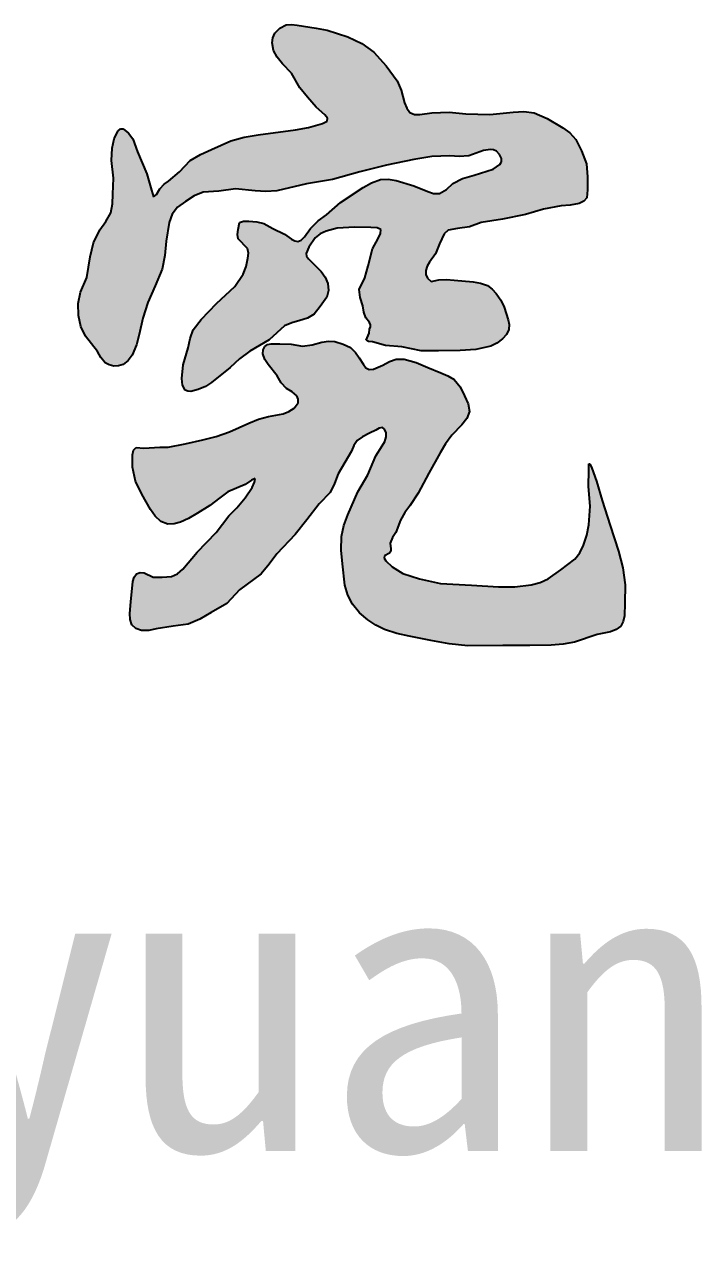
# Model space of a CAD drawing. Extents: x 8254 to 366479, y -216343 to -120021.
# Drawn here: x 168735 to 169215, y -148957 to -148090 of the extents above; entities that cross this region are included whole.
import ezdxf

# ---------------------------------------------------------------- set-up
doc = ezdxf.new("R2010")
doc.units = 0
doc.header["$LTSCALE"] = 500
doc.header["$MEASUREMENT"] = 0
doc.layers.get('0').update_dxf_attribs({"linetype": 'CONTINUOUS'})
doc.styles.add('宋体', font='SimSun.ttf', dxfattribs={"width": 0.8})

msp = doc.modelspace()

# ---------------------------------------------------------------- hatches: boundary and pattern name
h = msp.add_hatch(color=7)
h.paths.add_polyline_path([(168999.125, -148129.797), (168991.384, -148119.212), (168982.625, -148109.441), (168974.069, -148103.335), (168964.292, -148098.653), (168949.625, -148093.971), (168941.681, -148092.546), (168928.236, -148090.307), (168924.311, -148089.813), (168920.496, -148090.104), (168916.014, -148092.343), (168912.348, -148096.007), (168910.944, -148099.305), (168910.514, -148102.928), (168911.533, -148108.22), (168914.18, -148112.902), (168917.847, -148117.787), (168924.366, -148124.301), (168930.283, -148134.71), (168935.618, -148141.478), (168941.775, -148148.45), (168947.905, -148153.803), (168949.8, -148156.276), (168949.573, -148158.294), (168946.29, -148159.935), (168936.351, -148162.866), (168926.999, -148164.651), (168900.525, -148168.137), (168890.689, -148169.788), (168881.234, -148172.444), (168867.484, -148178.596), (168859.608, -148181.92), (168852.503, -148186.183), (168844.909, -148194.386), (168837.112, -148200.948), (168833.982, -148203.113), (168830.955, -148206.28), (168828.413, -148210.281), (168826.44, -148212.022), (168825.003, -148207.306), (168821.72, -148195.822), (168815.152, -148180.237), (168811.664, -148170.803), (168808.731, -148166.874), (168804.892, -148163.831), (168802.878, -148163.742), (168801.065, -148165.422), (168798.428, -148171.026), (168797.159, -148177.459), (168796.521, -148186.375), (168798.114, -148198.795), (168797.478, -148210.259), (168797.283, -148216.97), (168796.202, -148223.316), (168792.658, -148229.48), (168788.235, -148235.417), (168783.835, -148244.578), (168781.543, -148254.524), (168778.993, -148269.172), (168774.532, -148279.681), (168772.962, -148287.801), (168773.257, -148296.241), (168774.848, -148303.937), (168778.038, -148310.889), (168786.641, -148321.717), (168789.077, -148325.986), (168792.06, -148329.678), (168794.886, -148331.26), (168798.194, -148332.014), (168801.621, -148331.918), (168804.807, -148330.952), (168808.476, -148328.127), (168811.181, -148324.264), (168814.26, -148317.107), (168816.28, -148309.616), (168818.926, -148298.197), (168822.335, -148287.005), (168827.666, -148275.195), (168832.471, -148263.379), (168834.403, -148253.7), (168835.431, -148243.456), (168837.474, -148230.25), (168839.73, -148224.345), (168843.367, -148219.494), (168849.104, -148215.355), (168855.157, -148211.395), (168861.533, -148208.667), (168872.687, -148208.03), (168884.479, -148206.437), (168898.501, -148207.712), (168906.178, -148208.179), (168913.797, -148207.712), (168934.83, -148202.935), (168953.315, -148199.75), (168972.754, -148194.337), (168991.733, -148189.511), (169011.03, -148185.578), (169023.779, -148183.454), (169036.492, -148182.873), (169043.214, -148183.349), (169050.109, -148182.859), (169060.462, -148179.278), (169065.324, -148178.368), (169067.564, -148178.672), (169069.635, -148179.688), (169071.846, -148181.997), (169073.14, -148184.783), (169073.117, -148187.127), (169072.014, -148189.165), (169067.36, -148192.447), (169053.818, -148196.7), (169045.495, -148198.976), (169038.731, -148202.632), (169034.161, -148206.739), (169029.162, -148209.622), (169025.08, -148209.582), (169020.876, -148208.349), (169010.996, -148204.208), (168998.568, -148200.387), (168992.947, -148199.53), (168987.414, -148199.75), (168981.041, -148202.013), (168974.985, -148205.482), (168959.051, -148215.991), (168949.114, -148224.723), (168943.301, -148229.113), (168937.723, -148234.48), (168933.389, -148240.38), (168931.174, -148242.661), (168928.776, -148243.696), (168926.547, -148243.293), (168924.169, -148242.017), (168919.216, -148238.601), (168910.93, -148234.461), (168904.555, -148230.959), (168899.645, -148229.785), (168894.039, -148229.366), (168890.163, -148229.241), (168887.347, -148230.321), (168886.39, -148235.098), (168886.01, -148238.696), (168886.39, -148241.786), (168893.083, -148248.792), (168893.761, -148251.977), (168893.401, -148255.479), (168892.031, -148261.44), (168889.896, -148266.943), (168884.16, -148275.541), (168871.093, -148287.642), (168860.258, -148299.107), (168854.522, -148306.431), (168852.414, -148312.594), (168851.016, -148319.169), (168847.51, -148331.27), (168846.555, -148340.824), (168846.966, -148345.585), (168848.785, -148349.103), (168850.64, -148349.9), (168852.958, -148349.98), (168858.028, -148348.785), (168863.16, -148346.486), (168867.588, -148343.69), (168880.654, -148333.181), (168887.444, -148326.929), (168894.676, -148321.398), (168908.379, -148313.437), (168919.216, -148303.565), (168924.473, -148301.308), (168930.187, -148299.767), (168935.714, -148298.026), (168940.413, -148295.169), (168944.713, -148289.862), (168949.265, -148283.291), (168950.483, -148278.455), (168950.024, -148273.435), (168948.055, -148268.997), (168945.219, -148265.095), (168939.655, -148259.283), (168936.21, -148255.914), (168935.013, -148254.104), (168934.597, -148252.207), (168936.62, -148247.658), (168941.172, -148241.087), (168944.671, -148238.314), (168948.759, -148236.286), (168956.599, -148234.264), (168969.244, -148233.506), (168980.625, -148233.758), (168984.949, -148233.957), (168987.707, -148235.275), (168987.455, -148238.118), (168985.683, -148241.593), (168981.637, -148248.922), (168978.601, -148261.052), (168976.325, -148269.392), (168972.279, -148277.732), (168972.992, -148283.439), (168974.808, -148289.357), (168975.523, -148293.735), (168977.084, -148297.949), (168979.554, -148301.154), (168980.388, -148302.717), (168980.373, -148304.267), (168979.602, -148305.859), (168979.451, -148308.804), (168978.601, -148310.332), (168977.337, -148313.617), (168978.939, -148314.546), (168981.637, -148314.881), (168990.994, -148317.408), (169002.628, -148318.419), (169016.284, -148321.199), (169028.424, -148321.199), (169043.851, -148320.946), (169054.962, -148320.383), (169065.601, -148317.913), (169069.959, -148315.79), (169073.946, -148312.859), (169076.802, -148309.716), (169078.499, -148306.036), (169078.621, -148302.664), (169077.993, -148299.213), (169075.211, -148290.367), (169072.673, -148285.255), (169069.394, -148280.511), (169066.526, -148277.452), (169063.188, -148275.037), (169058.353, -148273.257), (169053.152, -148272.43), (169039.706, -148271.227), (169034.207, -148270.559), (169028.667, -148271.026), (169023.449, -148272.029), (169020.639, -148269.823), (169019.655, -148267.21), (169019.635, -148264.407), (169020.487, -148261.256), (169022.044, -148258.391), (169026.459, -148252.575), (169029.259, -148245.363), (169032.48, -148238.336), (169035.491, -148235.728), (169041.913, -148234.525), (169050.543, -148233.322), (169058.772, -148230.313), (169074.025, -148227.906), (169090.282, -148224.497), (169102.896, -148220.895), (169115.584, -148218.467), (169121.92, -148218.026), (169128.326, -148216.715), (169131.537, -148215.141), (169133.741, -148212.737), (169134.219, -148207.166), (169134.219, -148197.935), (169133.423, -148188.545), (169130.078, -148179.314), (169125.883, -148171.286), (169121.69, -148166.769), (169116.697, -148163.006), (169105.709, -148156.527), (169096.343, -148152.387), (169088.964, -148151.538), (169081.392, -148152.027), (169065.001, -148153.647), (169047.889, -148153.287), (169036.168, -148152.095), (169023.773, -148152.391), (169015.288, -148153.688), (169011.459, -148153.566), (169008.292, -148152.188), (169005.989, -148149.247), (169004.422, -148145.471), (169001.977, -148136.514)])
h.paths.add_polyline_path([(169050.573, -148364.316), (169049.631, -148358.801), (169047.043, -148353.192), (169043.842, -148346.75), (169039.712, -148341.525), (169035.248, -148338.885), (169030.209, -148336.912), (169020.977, -148333.113), (169012.786, -148329.523), (169004.142, -148327.144), (168998.44, -148327.144), (168993.776, -148328.814), (168988.937, -148331.485), (168982.418, -148334.252), (168979.392, -148334.509), (168976.99, -148333.385), (168975.36, -148330.943), (168972.374, -148326.331), (168969.553, -148322.341), (168966.128, -148319.005), (168960.969, -148316.563), (168954.996, -148314.664), (168950.408, -148314.466), (168945.764, -148315.206), (168938.955, -148317.047), (168932.188, -148317.919), (168924.042, -148316.563), (168915.896, -148316.291), (168909.94, -148316.232), (168907.311, -148316.792), (168905.307, -148318.191), (168904.177, -148320.557), (168903.949, -148323.346), (168905.267, -148327.394), (168907.751, -148330.943), (168913.995, -148339.083), (168917.018, -148343.917), (168920.784, -148348.037), (168924.763, -148350.329), (168928.114, -148353.192), (168929.012, -148355.557), (168928.929, -148358.076), (168926.214, -148361.874), (168922.479, -148364.355), (168918.34, -148365.944), (168908.022, -148367.843), (168900.907, -148369.832), (168894.008, -148372.605), (168880.326, -148378.697), (168870.927, -148381.936), (168861.319, -148384.394), (168848.829, -148387.107), (168836.882, -148389.55), (168830.909, -148389.55), (168819.504, -148390.364), (168814.057, -148389.763), (168812.296, -148391.737), (168811.427, -148395.017), (168811.427, -148403.65), (168813.681, -148413.784), (168818.188, -148422.792), (168824.198, -148433.677), (168827.579, -148438.556), (168831.677, -148442.194), (168836.594, -148444.187), (168841.127, -148444.032), (168845.608, -148442.685), (168851.242, -148440.058), (168857.627, -148436.304), (168866.266, -148431.05), (168873.404, -148425.42), (168879.038, -148421.291), (168891.433, -148416.036), (168895.91, -148412.953), (168898.57, -148411.907), (168898.128, -148414.422), (168896.316, -148418.288), (168891.433, -148425.42), (168885.423, -148432.551), (168879.789, -148438.181), (168870.774, -148450.192), (168857.252, -148464.079), (168847.11, -148476.09), (168843.423, -148479.328), (168839.223, -148481.345), (168832.461, -148481.72), (168826.076, -148481.72), (168819.691, -148478.718), (168816.907, -148478.542), (168814.432, -148479.468), (168812.717, -148481.748), (168811.802, -148484.723), (168810.3, -148499.361), (168809.549, -148507.618), (168809.718, -148511.776), (168811.052, -148515.501), (168813.972, -148518.187), (168817.812, -148519.629), (168823.096, -148519.612), (168828.33, -148518.503), (168840.349, -148516.626), (168850.867, -148515.125), (168859.257, -148511.509), (168867.394, -148506.868), (168878.286, -148500.487), (168887.301, -148490.728), (168902.75, -148479.292), (168908.474, -148472.537), (168913.779, -148465.292), (168926.895, -148451.591), (168935.24, -148441.165), (168943.885, -148429.847), (168951.635, -148421.804), (168954.706, -148415.278), (168957.299, -148408.4), (168966.9, -148392.484), (168968.596, -148388.411), (168970.853, -148384.849), (168974.673, -148382.217), (168979.679, -148379.716), (168984.157, -148377.477), (168986.504, -148375.992), (168988.768, -148375.635), (168990.217, -148376.819), (168991.353, -148379.401), (168991.403, -148382.217), (168990.369, -148385.572), (168988.637, -148388.667), (168984.157, -148395.775), (168978.413, -148409.237), (168971.408, -148421.329), (168964.19, -148437.664), (168961.502, -148445.227), (168959.731, -148452.939), (168959.539, -148462.533), (168960.368, -148472.244), (168962.066, -148487.519), (168964.222, -148494.448), (168967.586, -148500.884), (168972.498, -148506.965), (168978.413, -148512.128), (168984.154, -148515.917), (168990.303, -148518.917), (168998.878, -148521.636), (169007.712, -148523.584), (169023.21, -148526.766), (169036.215, -148529.036), (169049.323, -148530.372), (169074.162, -148530.16), (169093.27, -148530.16), (169108.343, -148529.948), (169116.866, -148529.344), (169125.116, -148527.826), (169141.039, -148522.523), (169150.477, -148520.456), (169154.641, -148518.96), (169157.81, -148516.583), (169159.579, -148513.309), (169160.427, -148509.255), (169160.782, -148500.247), (169160.995, -148487.094), (169159.269, -148475.175), (169156.112, -148463.334), (169150.379, -148445.089), (169144.648, -148427.481), (169140.614, -148413.691), (169137.308, -148404.445), (169135.89, -148401.508), (169135.094, -148401.387), (169135.094, -148405.842), (169134.881, -148417.51), (169136.155, -148431.512), (169135.094, -148444.665), (169133.689, -148451.967), (169131.485, -148459.091), (169128.878, -148464.417), (169125.328, -148469.062), (169115.35, -148476.487), (169106.433, -148482.851), (169100.587, -148485.443), (169094.331, -148487.094), (169082.793, -148488.519), (169071.199, -148488.539), (169051.991, -148487.34), (169029.901, -148486.14), (169015.015, -148483.021), (169003.251, -148479.183), (168995.568, -148474.384), (168991.101, -148470.241), (168989.924, -148468.252), (168990.286, -148466.707), (168993.888, -148464.788), (168994.634, -148463.375), (168994.681, -148461.563), (168994.367, -148457.59), (168995.833, -148453.686), (168998.209, -148450.152), (169001.57, -148441.275), (169004.563, -148436.006), (169008.215, -148431.062), (169014.189, -148422.109), (169021.791, -148407.999), (169029.666, -148393.619), (169033.603, -148387.128), (169038.083, -148381.138), (169045.143, -148373.812), (169048.695, -148369.284)])

# ---------------------------------------------------------------- linework, layer by layer
at = {"color": 7}
for p, q in [((168910.944, -148099.305), (168912.348, -148096.007)), ((168912.348, -148096.007), (168916.014, -148092.343)), ((168916.014, -148092.343), (168920.496, -148090.104)), ((168920.496, -148090.104), (168924.311, -148089.813)), ((168924.311, -148089.813), (168928.236, -148090.307)), ((168928.236, -148090.307), (168941.681, -148092.546)), ((168941.681, -148092.546), (168949.625, -148093.971)), ((168949.625, -148093.971), (168964.292, -148098.653)), ((168910.514, -148102.928), (168910.944, -148099.305)), ((168911.533, -148108.22), (168910.514, -148102.928)), ((168964.292, -148098.653), (168974.069, -148103.335)), ((168974.069, -148103.335), (168982.625, -148109.441)), ((168914.18, -148112.902), (168911.533, -148108.22)), ((168917.847, -148117.787), (168914.18, -148112.902)), ((168982.625, -148109.441), (168991.384, -148119.212)), ((168924.366, -148124.301), (168917.847, -148117.787)), ((168991.384, -148119.212), (168999.125, -148129.797)), ((168930.283, -148134.71), (168924.366, -148124.301)), ((168999.125, -148129.797), (169001.977, -148136.514)), ((168935.618, -148141.478), (168930.283, -148134.71)), ((169001.977, -148136.514), (169004.422, -148145.471)), ((168941.775, -148148.45), (168935.618, -148141.478)), ((168947.905, -148153.803), (168941.775, -148148.45)), ((169004.422, -148145.471), (169005.989, -148149.247)), ((169005.989, -148149.247), (169008.292, -148152.188)), ((168946.29, -148159.935), (168949.573, -148158.294)), ((168949.8, -148156.276), (168947.905, -148153.803)), ((168949.573, -148158.294), (168949.8, -148156.276)), ((169008.292, -148152.188), (169011.459, -148153.566)), ((169011.459, -148153.566), (169015.288, -148153.688)), ((169015.288, -148153.688), (169023.773, -148152.391)), ((169023.773, -148152.391), (169036.168, -148152.095)), ((169036.168, -148152.095), (169047.889, -148153.287)), ((169047.889, -148153.287), (169065.001, -148153.647)), ((169065.001, -148153.647), (169081.392, -148152.027)), ((169081.392, -148152.027), (169088.964, -148151.538)), ((169088.964, -148151.538), (169096.343, -148152.387)), ((169096.343, -148152.387), (169105.709, -148156.527)), ((169105.709, -148156.527), (169116.697, -148163.006)), ((168798.428, -148171.026), (168801.065, -148165.422)), ((168801.065, -148165.422), (168802.878, -148163.742)), ((168802.878, -148163.742), (168804.892, -148163.831)), ((168804.892, -148163.831), (168808.731, -148166.874)), ((168808.731, -148166.874), (168811.664, -148170.803)), ((168900.525, -148168.137), (168926.999, -148164.651)), ((168926.999, -148164.651), (168936.351, -148162.866)), ((168936.351, -148162.866), (168946.29, -148159.935)), ((169116.697, -148163.006), (169121.69, -148166.769)), ((169121.69, -148166.769), (169125.883, -148171.286)), ((168797.159, -148177.459), (168798.428, -148171.026)), ((168811.664, -148170.803), (168815.152, -148180.237)), ((168867.484, -148178.596), (168881.234, -148172.444)), ((168881.234, -148172.444), (168890.689, -148169.788)), ((168890.689, -148169.788), (168900.525, -148168.137)), ((169125.883, -148171.286), (169130.078, -148179.314)), ((168796.521, -148186.375), (168797.159, -148177.459)), ((168815.152, -148180.237), (168821.72, -148195.822)), ((168852.503, -148186.183), (168859.608, -148181.92)), ((168859.608, -148181.92), (168867.484, -148178.596)), ((169023.779, -148183.454), (169011.03, -148185.578)), ((169036.492, -148182.873), (169023.779, -148183.454)), ((169043.214, -148183.349), (169036.492, -148182.873)), ((169050.109, -148182.859), (169043.214, -148183.349)), ((169060.462, -148179.278), (169050.109, -148182.859)), ((169065.324, -148178.368), (169060.462, -148179.278)), ((169067.564, -148178.672), (169065.324, -148178.368)), ((169069.635, -148179.688), (169067.564, -148178.672)), ((169071.846, -148181.997), (169069.635, -148179.688)), ((169073.14, -148184.783), (169071.846, -148181.997)), ((169130.078, -148179.314), (169133.423, -148188.545)), ((168798.114, -148198.795), (168796.521, -148186.375)), ((168844.909, -148194.386), (168852.503, -148186.183)), ((168991.733, -148189.511), (168972.754, -148194.337)), ((169011.03, -148185.578), (168991.733, -148189.511)), ((169053.818, -148196.7), (169067.36, -148192.447)), ((169067.36, -148192.447), (169072.014, -148189.165)), ((169072.014, -148189.165), (169073.117, -148187.127)), ((169073.117, -148187.127), (169073.14, -148184.783)), ((169133.423, -148188.545), (169134.219, -148197.935)), ((168797.478, -148210.259), (168798.114, -148198.795)), ((168821.72, -148195.822), (168825.003, -148207.306)), ((168833.982, -148203.113), (168837.112, -148200.948)), ((168837.112, -148200.948), (168844.909, -148194.386)), ((168953.315, -148199.75), (168934.83, -148202.935)), ((168972.754, -148194.337), (168953.315, -148199.75)), ((168981.041, -148202.013), (168987.414, -148199.75)), ((168987.414, -148199.75), (168992.947, -148199.53)), ((168992.947, -148199.53), (168998.568, -148200.387)), ((168998.568, -148200.387), (169010.996, -148204.208)), ((169038.731, -148202.632), (169045.495, -148198.976)), ((169045.495, -148198.976), (169053.818, -148196.7)), ((169134.219, -148197.935), (169134.219, -148207.166)), ((168797.283, -148216.97), (168797.478, -148210.259)), ((168825.003, -148207.306), (168826.44, -148212.022)), ((168826.44, -148212.022), (168828.413, -148210.281)), ((168828.413, -148210.281), (168830.955, -148206.28)), ((168830.955, -148206.28), (168833.982, -148203.113)), ((168861.533, -148208.667), (168855.157, -148211.395)), ((168872.687, -148208.03), (168861.533, -148208.667)), ((168884.479, -148206.437), (168872.687, -148208.03)), ((168898.501, -148207.712), (168884.479, -148206.437)), ((168906.178, -148208.179), (168898.501, -148207.712)), ((168913.797, -148207.712), (168906.178, -148208.179)), ((168934.83, -148202.935), (168913.797, -148207.712)), ((168959.051, -148215.991), (168974.985, -148205.482)), ((168974.985, -148205.482), (168981.041, -148202.013)), ((169010.996, -148204.208), (169020.876, -148208.349)), ((169020.876, -148208.349), (169025.08, -148209.582)), ((169025.08, -148209.582), (169029.162, -148209.622)), ((169029.162, -148209.622), (169034.161, -148206.739)), ((169034.161, -148206.739), (169038.731, -148202.632)), ((169134.219, -148207.166), (169133.741, -148212.737)), ((168796.202, -148223.316), (168797.283, -148216.97)), ((168849.104, -148215.355), (168843.367, -148219.494)), ((168855.157, -148211.395), (168849.104, -148215.355)), ((168949.114, -148224.723), (168959.051, -148215.991)), ((169115.584, -148218.467), (169102.896, -148220.895)), ((169121.92, -148218.026), (169115.584, -148218.467)), ((169128.326, -148216.715), (169121.92, -148218.026)), ((169131.537, -148215.141), (169128.326, -148216.715)), ((169133.741, -148212.737), (169131.537, -148215.141)), ((168792.658, -148229.48), (168796.202, -148223.316)), ((168839.73, -148224.345), (168837.474, -148230.25)), ((168843.367, -148219.494), (168839.73, -148224.345)), ((168943.301, -148229.113), (168949.114, -148224.723)), ((169074.025, -148227.906), (169058.772, -148230.313)), ((169090.282, -148224.497), (169074.025, -148227.906)), ((169102.896, -148220.895), (169090.282, -148224.497)), ((168783.835, -148244.578), (168788.235, -148235.417)), ((168788.235, -148235.417), (168792.658, -148229.48)), ((168837.474, -148230.25), (168835.431, -148243.456)), ((168886.01, -148238.696), (168886.39, -148235.098)), ((168886.39, -148235.098), (168887.347, -148230.321)), ((168887.347, -148230.321), (168890.163, -148229.241)), ((168890.163, -148229.241), (168894.039, -148229.366)), ((168894.039, -148229.366), (168899.645, -148229.785)), ((168899.645, -148229.785), (168904.555, -148230.959)), ((168904.555, -148230.959), (168910.93, -148234.461)), ((168910.93, -148234.461), (168919.216, -148238.601)), ((168933.389, -148240.38), (168937.723, -148234.48)), ((168937.723, -148234.48), (168943.301, -148229.113)), ((168948.759, -148236.286), (168944.671, -148238.314)), ((168956.599, -148234.264), (168948.759, -148236.286)), ((168969.244, -148233.506), (168956.599, -148234.264)), ((168980.625, -148233.758), (168969.244, -148233.506)), ((168984.949, -148233.957), (168980.625, -148233.758)), ((168987.707, -148235.275), (168984.949, -148233.957)), ((168987.455, -148238.118), (168987.707, -148235.275)), ((169035.491, -148235.728), (169032.48, -148238.336)), ((169041.913, -148234.525), (169035.491, -148235.728)), ((169050.543, -148233.322), (169041.913, -148234.525)), ((169058.772, -148230.313), (169050.543, -148233.322)), ((168781.543, -148254.524), (168783.835, -148244.578)), ((168835.431, -148243.456), (168834.403, -148253.7)), ((168886.39, -148241.786), (168886.01, -148238.696)), ((168893.083, -148248.792), (168886.39, -148241.786)), ((168919.216, -148238.601), (168924.169, -148242.017)), ((168924.169, -148242.017), (168926.547, -148243.293)), ((168926.547, -148243.293), (168928.776, -148243.696)), ((168928.776, -148243.696), (168931.174, -148242.661)), ((168931.174, -148242.661), (168933.389, -148240.38)), ((168941.172, -148241.087), (168936.62, -148247.658)), ((168944.671, -148238.314), (168941.172, -148241.087)), ((168981.637, -148248.922), (168985.683, -148241.593)), ((168985.683, -148241.593), (168987.455, -148238.118)), ((169032.48, -148238.336), (169029.259, -148245.363)), ((168834.403, -148253.7), (168832.471, -148263.379)), ((168893.761, -148251.977), (168893.083, -148248.792)), ((168893.401, -148255.479), (168893.761, -148251.977)), ((168936.62, -148247.658), (168934.597, -148252.207)), ((168934.597, -148252.207), (168935.013, -148254.104)), ((168978.601, -148261.052), (168981.637, -148248.922)), ((169026.459, -148252.575), (169022.044, -148258.391)), ((169029.259, -148245.363), (169026.459, -148252.575)), ((168778.993, -148269.172), (168781.543, -148254.524)), ((168889.896, -148266.943), (168892.031, -148261.44)), ((168892.031, -148261.44), (168893.401, -148255.479)), ((168935.013, -148254.104), (168936.21, -148255.914)), ((168936.21, -148255.914), (168939.655, -148259.283)), ((168939.655, -148259.283), (168945.219, -148265.095)), ((168976.325, -148269.392), (168978.601, -148261.052)), ((169020.487, -148261.256), (169019.635, -148264.407)), ((169022.044, -148258.391), (169020.487, -148261.256)), ((168774.532, -148279.681), (168778.993, -148269.172)), ((168832.471, -148263.379), (168827.666, -148275.195)), ((168884.16, -148275.541), (168889.896, -148266.943)), ((168945.219, -148265.095), (168948.055, -148268.997)), ((168948.055, -148268.997), (168950.024, -148273.435)), ((168972.279, -148277.732), (168976.325, -148269.392)), ((169019.635, -148264.407), (169019.655, -148267.21)), ((169019.655, -148267.21), (169020.639, -148269.823)), ((169020.639, -148269.823), (169023.449, -148272.029)), ((169023.449, -148272.029), (169028.667, -148271.026)), ((169028.667, -148271.026), (169034.207, -148270.559)), ((169034.207, -148270.559), (169039.706, -148271.227)), ((169039.706, -148271.227), (169053.152, -148272.43)), ((168772.962, -148287.801), (168774.532, -148279.681)), ((168827.666, -148275.195), (168822.335, -148287.005)), ((168871.093, -148287.642), (168884.16, -148275.541)), ((168950.483, -148278.455), (168949.265, -148283.291)), ((168950.024, -148273.435), (168950.483, -148278.455)), ((168972.992, -148283.439), (168972.279, -148277.732)), ((169053.152, -148272.43), (169058.353, -148273.257)), ((169058.353, -148273.257), (169063.188, -148275.037)), ((169063.188, -148275.037), (169066.526, -148277.452)), ((169066.526, -148277.452), (169069.394, -148280.511)), ((168773.257, -148296.241), (168772.962, -148287.801)), ((168822.335, -148287.005), (168818.926, -148298.197)), ((168860.258, -148299.107), (168871.093, -148287.642)), ((168949.265, -148283.291), (168944.713, -148289.862)), ((168974.808, -148289.357), (168972.992, -148283.439)), ((169069.394, -148280.511), (169072.673, -148285.255)), ((169072.673, -148285.255), (169075.211, -148290.367)), ((168774.848, -148303.937), (168773.257, -148296.241)), ((168940.413, -148295.169), (168935.714, -148298.026)), ((168944.713, -148289.862), (168940.413, -148295.169)), ((168975.523, -148293.735), (168974.808, -148289.357)), ((168977.084, -148297.949), (168975.523, -148293.735)), ((169075.211, -148290.367), (169077.993, -148299.213)), ((168778.038, -148310.889), (168774.848, -148303.937)), ((168818.926, -148298.197), (168816.28, -148309.616)), ((168854.522, -148306.431), (168860.258, -148299.107)), ((168919.216, -148303.565), (168908.379, -148313.437)), ((168924.473, -148301.308), (168919.216, -148303.565)), ((168930.187, -148299.767), (168924.473, -148301.308)), ((168935.714, -148298.026), (168930.187, -148299.767)), ((168979.554, -148301.154), (168977.084, -148297.949)), ((168979.451, -148308.804), (168979.602, -148305.859)), ((168980.388, -148302.717), (168979.554, -148301.154)), ((168979.602, -148305.859), (168980.373, -148304.267)), ((168980.373, -148304.267), (168980.388, -148302.717)), ((169077.993, -148299.213), (169078.621, -148302.664)), ((169078.621, -148302.664), (169078.499, -148306.036)), ((168786.641, -148321.717), (168778.038, -148310.889)), ((168816.28, -148309.616), (168814.26, -148317.107)), ((168851.016, -148319.169), (168852.414, -148312.594)), ((168852.414, -148312.594), (168854.522, -148306.431)), ((168908.379, -148313.437), (168894.676, -148321.398)), ((168945.764, -148315.206), (168950.408, -148314.466)), ((168950.408, -148314.466), (168954.996, -148314.664)), ((168977.337, -148313.617), (168978.601, -148310.332)), ((168978.939, -148314.546), (168977.337, -148313.617)), ((168978.601, -148310.332), (168979.451, -148308.804)), ((168981.637, -148314.881), (168978.939, -148314.546)), ((169073.946, -148312.859), (169069.959, -148315.79)), ((169076.802, -148309.716), (169073.946, -148312.859)), ((169078.499, -148306.036), (169076.802, -148309.716)), ((168789.077, -148325.986), (168786.641, -148321.717)), ((168814.26, -148317.107), (168811.181, -148324.264)), ((168847.51, -148331.27), (168851.016, -148319.169)), ((168894.676, -148321.398), (168887.444, -148326.929)), ((168903.949, -148323.346), (168904.177, -148320.557)), ((168904.177, -148320.557), (168905.307, -148318.191)), ((168905.307, -148318.191), (168907.311, -148316.792)), ((168907.311, -148316.792), (168909.94, -148316.232)), ((168909.94, -148316.232), (168915.896, -148316.291)), ((168915.896, -148316.291), (168924.042, -148316.563)), ((168924.042, -148316.563), (168932.188, -148317.919)), ((168932.188, -148317.919), (168938.955, -148317.047)), ((168938.955, -148317.047), (168945.764, -148315.206)), ((168954.996, -148314.664), (168960.969, -148316.563)), ((168960.969, -148316.563), (168966.128, -148319.005)), ((168966.128, -148319.005), (168969.553, -148322.341)), ((168969.553, -148322.341), (168972.374, -148326.331)), ((168990.994, -148317.408), (168981.637, -148314.881)), ((169002.628, -148318.419), (168990.994, -148317.408)), ((169016.284, -148321.199), (169002.628, -148318.419)), ((169028.424, -148321.199), (169016.284, -148321.199)), ((169043.851, -148320.946), (169028.424, -148321.199)), ((169054.962, -148320.383), (169043.851, -148320.946)), ((169065.601, -148317.913), (169054.962, -148320.383)), ((169069.959, -148315.79), (169065.601, -148317.913)), ((168792.06, -148329.678), (168789.077, -148325.986)), ((168794.886, -148331.26), (168792.06, -148329.678)), ((168798.194, -148332.014), (168794.886, -148331.26)), ((168801.621, -148331.918), (168798.194, -148332.014)), ((168804.807, -148330.952), (168801.621, -148331.918)), ((168808.476, -148328.127), (168804.807, -148330.952)), ((168811.181, -148324.264), (168808.476, -148328.127)), ((168846.555, -148340.824), (168847.51, -148331.27)), ((168887.444, -148326.929), (168880.654, -148333.181)), ((168905.267, -148327.394), (168903.949, -148323.346)), ((168907.751, -148330.943), (168905.267, -148327.394)), ((168913.995, -148339.083), (168907.751, -148330.943)), ((168972.374, -148326.331), (168975.36, -148330.943)), ((168975.36, -148330.943), (168976.99, -148333.385)), ((168982.418, -148334.252), (168988.937, -148331.485)), ((168988.937, -148331.485), (168993.776, -148328.814)), ((168993.776, -148328.814), (168998.44, -148327.144)), ((168998.44, -148327.144), (169004.142, -148327.144)), ((169004.142, -148327.144), (169012.786, -148329.523)), ((169012.786, -148329.523), (169020.977, -148333.113)), ((168880.654, -148333.181), (168867.588, -148343.69)), ((168917.018, -148343.917), (168913.995, -148339.083)), ((168976.99, -148333.385), (168979.392, -148334.509)), ((168979.392, -148334.509), (168982.418, -148334.252)), ((169020.977, -148333.113), (169030.209, -148336.912)), ((169030.209, -148336.912), (169035.248, -148338.885)), ((169035.248, -148338.885), (169039.712, -148341.525)), ((168846.966, -148345.585), (168846.555, -148340.824)), ((168848.785, -148349.103), (168846.966, -148345.585)), ((168850.64, -148349.9), (168848.785, -148349.103)), ((168858.028, -148348.785), (168852.958, -148349.98)), ((168863.16, -148346.486), (168858.028, -148348.785)), ((168867.588, -148343.69), (168863.16, -148346.486)), ((168920.784, -148348.037), (168917.018, -148343.917)), ((168924.763, -148350.329), (168920.784, -148348.037)), ((169039.712, -148341.525), (169043.842, -148346.75)), ((169043.842, -148346.75), (169047.043, -148353.192)), ((168852.958, -148349.98), (168850.64, -148349.9)), ((168928.114, -148353.192), (168924.763, -148350.329)), ((168929.012, -148355.557), (168928.114, -148353.192)), ((168928.929, -148358.076), (168929.012, -148355.557)), ((169047.043, -148353.192), (169049.631, -148358.801)), ((168908.022, -148367.843), (168918.34, -148365.944)), ((168918.34, -148365.944), (168922.479, -148364.355)), ((168922.479, -148364.355), (168926.214, -148361.874)), ((168926.214, -148361.874), (168928.929, -148358.076)), ((169050.573, -148364.316), (169048.695, -148369.284)), ((169049.631, -148358.801), (169050.573, -148364.316)), ((168880.326, -148378.697), (168894.008, -148372.605)), ((168894.008, -148372.605), (168900.907, -148369.832)), ((168900.907, -148369.832), (168908.022, -148367.843)), ((169045.143, -148373.812), (169038.083, -148381.138)), ((169048.695, -148369.284), (169045.143, -148373.812)), ((168861.319, -148384.394), (168870.927, -148381.936)), ((168870.927, -148381.936), (168880.326, -148378.697)), ((168974.673, -148382.217), (168970.853, -148384.849)), ((168979.679, -148379.716), (168974.673, -148382.217)), ((168984.157, -148377.477), (168979.679, -148379.716)), ((168986.504, -148375.992), (168984.157, -148377.477)), ((168988.768, -148375.635), (168986.504, -148375.992)), ((168990.217, -148376.819), (168988.768, -148375.635)), ((168991.353, -148379.401), (168990.217, -148376.819)), ((168990.369, -148385.572), (168991.403, -148382.217)), ((168991.403, -148382.217), (168991.353, -148379.401)), ((169038.083, -148381.138), (169033.603, -148387.128)), ((168811.427, -148395.017), (168812.296, -148391.737)), ((168812.296, -148391.737), (168814.057, -148389.763)), ((168814.057, -148389.763), (168819.504, -148390.364)), ((168819.504, -148390.364), (168830.909, -148389.55)), ((168830.909, -148389.55), (168836.882, -148389.55)), ((168836.882, -148389.55), (168848.829, -148387.107)), ((168848.829, -148387.107), (168861.319, -148384.394)), ((168966.9, -148392.484), (168957.299, -148408.4)), ((168968.596, -148388.411), (168966.9, -148392.484)), ((168970.853, -148384.849), (168968.596, -148388.411)), ((168984.157, -148395.775), (168988.637, -148388.667)), ((168988.637, -148388.667), (168990.369, -148385.572)), ((169033.603, -148387.128), (169029.666, -148393.619)), ((168811.427, -148403.65), (168811.427, -148395.017)), ((168978.413, -148409.237), (168984.157, -148395.775)), ((169029.666, -148393.619), (169021.791, -148407.999)), ((169135.094, -148401.387), (169135.89, -148401.508)), ((169135.094, -148405.842), (169135.094, -148401.387)), ((168813.681, -148413.784), (168811.427, -148403.65)), ((168957.299, -148408.4), (168954.706, -148415.278)), ((168971.408, -148421.329), (168978.413, -148409.237)), ((169021.791, -148407.999), (169014.189, -148422.109)), ((169134.881, -148417.51), (169135.094, -148405.842)), ((169135.89, -148401.508), (169137.308, -148404.445)), ((169137.308, -148404.445), (169140.614, -148413.691)), ((168818.188, -148422.792), (168813.681, -148413.784)), ((168891.433, -148416.036), (168879.038, -148421.291)), ((168895.91, -148412.953), (168891.433, -148416.036)), ((168891.433, -148425.42), (168896.316, -148418.288)), ((168898.57, -148411.907), (168895.91, -148412.953)), ((168896.316, -148418.288), (168898.128, -148414.422)), ((168898.128, -148414.422), (168898.57, -148411.907)), ((168954.706, -148415.278), (168951.635, -148421.804)), ((169136.155, -148431.512), (169134.881, -148417.51)), ((169140.614, -148413.691), (169144.648, -148427.481)), ((168824.198, -148433.677), (168818.188, -148422.792)), ((168873.404, -148425.42), (168866.266, -148431.05)), ((168879.038, -148421.291), (168873.404, -148425.42)), ((168885.423, -148432.551), (168891.433, -148425.42)), ((168951.635, -148421.804), (168943.885, -148429.847)), ((168964.19, -148437.664), (168971.408, -148421.329)), ((169014.189, -148422.109), (169008.215, -148431.062)), ((168827.579, -148438.556), (168824.198, -148433.677)), ((168866.266, -148431.05), (168857.627, -148436.304)), ((168879.789, -148438.181), (168885.423, -148432.551)), ((168943.885, -148429.847), (168935.24, -148441.165)), ((169004.563, -148436.006), (169001.57, -148441.275)), ((169008.215, -148431.062), (169004.563, -148436.006)), ((169135.094, -148444.665), (169136.155, -148431.512)), ((169144.648, -148427.481), (169150.379, -148445.089)), ((168831.677, -148442.194), (168827.579, -148438.556)), ((168836.594, -148444.187), (168831.677, -148442.194)), ((168841.127, -148444.032), (168836.594, -148444.187)), ((168845.608, -148442.685), (168841.127, -148444.032)), ((168851.242, -148440.058), (168845.608, -148442.685)), ((168857.627, -148436.304), (168851.242, -148440.058)), ((168870.774, -148450.192), (168879.789, -148438.181)), ((168935.24, -148441.165), (168926.895, -148451.591)), ((168961.502, -148445.227), (168964.19, -148437.664)), ((169001.57, -148441.275), (168998.209, -148450.152)), ((169133.689, -148451.967), (169135.094, -148444.665)), ((168857.252, -148464.079), (168870.774, -148450.192)), ((168926.895, -148451.591), (168913.779, -148465.292)), ((168959.539, -148462.533), (168959.731, -148452.939)), ((168959.731, -148452.939), (168961.502, -148445.227)), ((168998.209, -148450.152), (168995.833, -148453.686)), ((169131.485, -148459.091), (169133.689, -148451.967)), ((169150.379, -148445.089), (169156.112, -148463.334)), ((168995.833, -148453.686), (168994.367, -148457.59)), ((168994.367, -148457.59), (168994.681, -148461.563)), ((168994.681, -148461.563), (168994.634, -148463.375)), ((169128.878, -148464.417), (169131.485, -148459.091)), ((168847.11, -148476.09), (168857.252, -148464.079)), ((168913.779, -148465.292), (168908.474, -148472.537)), ((168960.368, -148472.244), (168959.539, -148462.533)), ((168990.286, -148466.707), (168989.924, -148468.252)), ((168989.924, -148468.252), (168991.101, -148470.241)), ((168993.888, -148464.788), (168990.286, -148466.707)), ((168991.101, -148470.241), (168995.568, -148474.384)), ((168994.634, -148463.375), (168993.888, -148464.788)), ((169115.35, -148476.487), (169125.328, -148469.062)), ((169125.328, -148469.062), (169128.878, -148464.417)), ((169156.112, -148463.334), (169159.269, -148475.175)), ((168814.432, -148479.468), (168816.907, -148478.542)), ((168816.907, -148478.542), (168819.691, -148478.718)), ((168819.691, -148478.718), (168826.076, -148481.72)), ((168839.223, -148481.345), (168843.423, -148479.328)), ((168843.423, -148479.328), (168847.11, -148476.09)), ((168902.75, -148479.292), (168887.301, -148490.728)), ((168908.474, -148472.537), (168902.75, -148479.292)), ((168962.066, -148487.519), (168960.368, -148472.244)), ((168995.568, -148474.384), (169003.251, -148479.183)), ((169003.251, -148479.183), (169015.015, -148483.021)), ((169106.433, -148482.851), (169115.35, -148476.487)), ((169159.269, -148475.175), (169160.995, -148487.094)), ((168810.3, -148499.361), (168811.802, -148484.723)), ((168811.802, -148484.723), (168812.717, -148481.748)), ((168812.717, -148481.748), (168814.432, -148479.468)), ((168826.076, -148481.72), (168832.461, -148481.72)), ((168832.461, -148481.72), (168839.223, -148481.345)), ((168964.222, -148494.448), (168962.066, -148487.519)), ((169015.015, -148483.021), (169029.901, -148486.14)), ((169029.901, -148486.14), (169051.991, -148487.34)), ((169051.991, -148487.34), (169071.199, -148488.539)), ((169082.793, -148488.519), (169094.331, -148487.094)), ((169094.331, -148487.094), (169100.587, -148485.443)), ((169100.587, -148485.443), (169106.433, -148482.851)), ((169160.995, -148487.094), (169160.782, -148500.247)), ((168887.301, -148490.728), (168878.286, -148500.487)), ((168967.586, -148500.884), (168964.222, -148494.448)), ((169071.199, -148488.539), (169082.793, -148488.519)), ((168809.549, -148507.618), (168810.3, -148499.361)), ((168878.286, -148500.487), (168867.394, -148506.868)), ((168972.498, -148506.965), (168967.586, -148500.884)), ((169160.782, -148500.247), (169160.427, -148509.255)), ((168809.718, -148511.776), (168809.549, -148507.618)), ((168811.052, -148515.501), (168809.718, -148511.776)), ((168859.257, -148511.509), (168850.867, -148515.125)), ((168867.394, -148506.868), (168859.257, -148511.509)), ((168978.413, -148512.128), (168972.498, -148506.965)), ((168984.154, -148515.917), (168978.413, -148512.128)), ((169159.579, -148513.309), (169157.81, -148516.583)), ((169160.427, -148509.255), (169159.579, -148513.309)), ((168813.972, -148518.187), (168811.052, -148515.501)), ((168817.812, -148519.629), (168813.972, -148518.187)), ((168823.096, -148519.612), (168817.812, -148519.629)), ((168828.33, -148518.503), (168823.096, -148519.612)), ((168840.349, -148516.626), (168828.33, -148518.503)), ((168850.867, -148515.125), (168840.349, -148516.626)), ((168990.303, -148518.917), (168984.154, -148515.917)), ((168998.878, -148521.636), (168990.303, -148518.917)), ((169007.712, -148523.584), (168998.878, -148521.636)), ((169141.039, -148522.523), (169125.116, -148527.826)), ((169150.477, -148520.456), (169141.039, -148522.523)), ((169154.641, -148518.96), (169150.477, -148520.456)), ((169157.81, -148516.583), (169154.641, -148518.96)), ((169023.21, -148526.766), (169007.712, -148523.584)), ((169036.215, -148529.036), (169023.21, -148526.766)), ((169049.323, -148530.372), (169036.215, -148529.036)), ((169074.162, -148530.16), (169049.323, -148530.372)), ((169093.27, -148530.16), (169074.162, -148530.16)), ((169108.343, -148529.948), (169093.27, -148530.16)), ((169116.866, -148529.344), (169108.343, -148529.948)), ((169125.116, -148527.826), (169116.866, -148529.344))]:
    msp.add_line(p, q, dxfattribs=at)

# ---------------------------------------------------------------- texts
at = {"color": 7, "style": '宋体'}
msp.add_text('jingxianguihuajianzhushejiyanjiuyuan', height=208.21259, dxfattribs=at).set_placement((164131.609, -148888.595))

doc.saveas('drawing.dxf')
